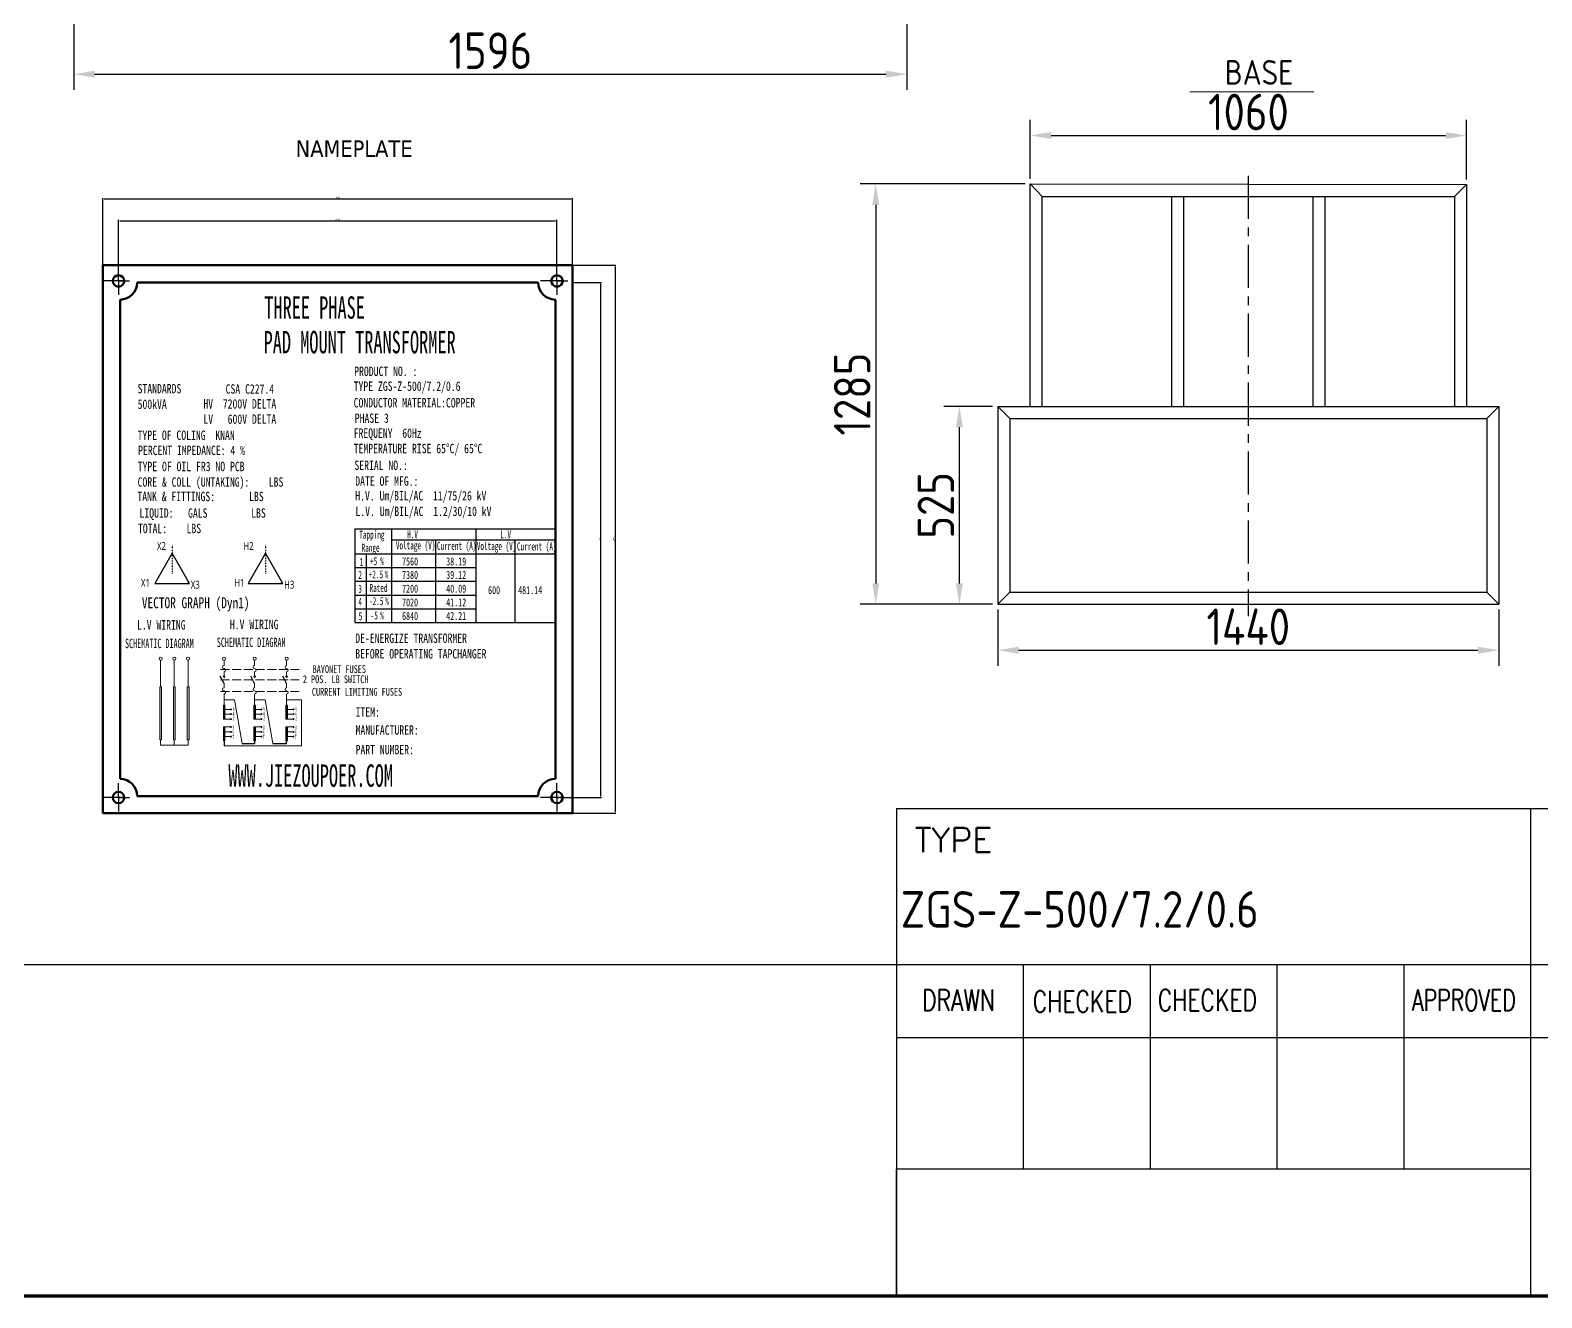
# Model space of a CAD drawing. Header units: millimetres. Extents: x 208456 to 224154, y -159503 to -153953.
# Drawn here: x 219504 to 222400, y -159301 to -156872 of the extents above; entities that cross this region are included whole.
import ezdxf
from ezdxf.enums import TextEntityAlignment as Align

# ---------------------------------------------------------------- set-up
doc = ezdxf.new("R2010")
doc.units = ezdxf.units.MM
doc.header["$LTSCALE"] = 13
for name, pattern in [('2 虚线', [5.75, 4.5, -1.25]), ('ACAD_ISO03W100', [1.18, 0.47, -0.71]), ('ACAD_ISO04W100', [30, 24, -3, 0, -3]), ('CENTER', [50.8, 31.75, -6.35, 6.35, -6.35]), ('CENTERX2', [101.6, 63.5, -12.7, 12.7, -12.7]), ('HIDDEN', [9.525, 6.35, -3.175])]:
    doc.linetypes.add(name, pattern=pattern)
doc.layers.get('0').update_dxf_attribs({"color": 1, "linetype": 'CENTER'})
for name, color, linetype in [('1', 4, 'Continuous'), ('2', 3, 'Continuous'), ('4', 2, 'HIDDEN'), ('HYJ1', 6, 'ACAD_ISO04W100'), ('HYJ3', 4, 'Continuous'), ('粗实线', 4, 'Continuous')]:
    doc.layers.add(name, color=color, linetype=linetype)
for name, color, linetype, lineweight in [('2-0.13', 3, 'Continuous', 13), ('标注、文本', 3, 'Continuous', 25), ('铁心', 3, 'Continuous', 0)]:
    doc.layers.add(name, color=color, linetype=linetype, lineweight=lineweight)
doc.styles.add('11', font='')
doc.styles.add('ROMANS', font='romans.shx', dxfattribs={"bigfont": 'whgtxt.shx'})
doc.styles.get("Standard").update_dxf_attribs({"font": 'gbenor.shx', "bigfont": 'gbcbig.shx'})
doc.styles.add('Tahoma$001', font='tahoma.ttf', dxfattribs={"height": 2.159784})
doc.styles.add('宋体', font='', dxfattribs={"width": 0.6})
doc.styles.get('11').set_extended_font_data('FangSong_GB2312')
doc.styles.get('宋体').set_extended_font_data('Microsoft YaHei')
doc.dimstyles.new('1$0', dxfattribs={"dimtxt": 3.5, "dimasz": 2.5, "dimexe": 1.5, "dimexo": 0, "dimgap": 0.5, "dimtad": 1, "dimtoh": 1, "dimdec": 1, "dimtxsty": 'Standard', "dimcen": 2.5, "dimclrd": 3, "dimclre": 3, "dimclrt": 3, "dimadec": 1, "dimazin": 0, "dimtfac": 1, "dimtdec": 1, "dimtmove": 0, "dimatfit": 2, "dimfxl": 1.5, "dimarcsym": 0})
doc.dimstyles.new('1-15', dxfattribs={"dimscale": 20, "dimtxt": 3.5, "dimasz": 2, "dimexe": 1.5, "dimexo": 0.5, "dimgap": 0.5, "dimtad": 1, "dimtoh": 1, "dimdec": 1, "dimdsep": 46, "dimtxsty": 'Standard', "dimcen": 2.5, "dimclrd": 3, "dimclre": 3, "dimclrt": 3, "dimadec": 0, "dimazin": 2, "dimtfac": 1, "dimtdec": 1, "dimtmove": 0, "dimatfit": 2, "dimfxl": 1, "dimarcsym": 0})

# ---------------------------------------------------------------- blocks, each defined once
blk = doc.blocks.new('*D1643')
at = {"layer": 'Defpoints', "color": 0, "lineweight": -3, "transparency": 16777216}
for p in [(222255.8, -157073.7), (221420.3, -157166.6), (222255.8, -157167.7)]:
    blk.add_point(p, dxfattribs=at)
at = {"layer": '标注、文本', "color": 3, "lineweight": -2, "transparency": 16777216}
for p, q in [((221420.3, -157156.6), (221420.3, -157043.7)), ((222255.8, -157157.7), (222255.8, -157043.7)), ((221460.3, -157073.7), (222215.8, -157073.7))]:
    blk.add_line(p, q, dxfattribs=at)
at = {"layer": '标注、文本', "color": 3, "lineweight": -3, "transparency": 16777216}
for points in [[(221460.3, -157067), (221460.3, -157080.3), (221420.3, -157073.7)], [(222215.8, -157067), (222215.8, -157080.3), (222255.8, -157073.7)]]:
    blk.add_solid(points, dxfattribs=at)
at = {"layer": '标注、文本', "color": 3, "transparency": 16777216, "insert": (221838.1, -157028.7), "char_height": 70, "attachment_point": 5}
blk.add_mtext('1060', dxfattribs=at)
blk = doc.blocks.new('*D1644')
at = {"layer": 'Defpoints', "color": 0, "lineweight": -3, "transparency": 16777216}
for p in [(221420.3, -157166.6), (221124.1, -157972), (221357.8, -157972)]:
    blk.add_point(p, dxfattribs=at)
at = {"layer": '标注、文本', "color": 3, "lineweight": -2, "transparency": 16777216}
for p, q in [((221410.3, -157166.6), (221094.1, -157166.6)), ((221124.1, -157206.6), (221124.1, -157932)), ((221347.8, -157972), (221094.1, -157972))]:
    blk.add_line(p, q, dxfattribs=at)
at = {"layer": '标注、文本', "color": 3, "lineweight": -3, "transparency": 16777216}
for points in [[(221117.5, -157206.6), (221130.8, -157206.6), (221124.1, -157166.6)], [(221117.5, -157932), (221130.8, -157932), (221124.1, -157972)]]:
    blk.add_solid(points, dxfattribs=at)
at = {"layer": '标注、文本', "color": 3, "transparency": 16777216, "insert": (221079.1, -157569.3), "char_height": 70, "attachment_point": 5, "rotation": 90}
blk.add_mtext('1285', dxfattribs=at)
blk = doc.blocks.new('*D1645')
at = {"layer": 'Defpoints', "color": 0, "lineweight": -3, "transparency": 16777216}
for p in [(221284.4, -157592.8), (221357.8, -157592.8), (221357.8, -157972)]:
    blk.add_point(p, dxfattribs=at)
at = {"layer": '标注、文本', "color": 3, "lineweight": -2, "transparency": 16777216}
for p, q in [((221347.8, -157592.8), (221254.4, -157592.8)), ((221284.4, -157932), (221284.4, -157632.8)), ((221347.8, -157972), (221254.4, -157972))]:
    blk.add_line(p, q, dxfattribs=at)
at = {"layer": '标注、文本', "color": 3, "lineweight": -3, "transparency": 16777216}
for points in [[(221277.8, -157632.8), (221291.1, -157632.8), (221284.4, -157592.8)], [(221277.8, -157932), (221291.1, -157932), (221284.4, -157972)]]:
    blk.add_solid(points, dxfattribs=at)
at = {"layer": '标注、文本', "color": 3, "transparency": 16777216, "insert": (221239.4, -157782.4), "char_height": 70, "attachment_point": 5, "rotation": 90}
blk.add_mtext('525 ', dxfattribs=at)
blk = doc.blocks.new('*D1646')
at = {"layer": 'Defpoints', "color": 0, "lineweight": -3, "transparency": 16777216}
for p in [(221357.8, -157972), (222317.8, -157972), (222317.8, -158060)]:
    blk.add_point(p, dxfattribs=at)
at = {"layer": '标注、文本', "color": 3, "lineweight": -2, "transparency": 16777216}
for p, q in [((221357.8, -157982), (221357.8, -158090)), ((222317.8, -157982), (222317.8, -158090)), ((221397.8, -158060), (222277.8, -158060))]:
    blk.add_line(p, q, dxfattribs=at)
at = {"layer": '标注、文本', "color": 3, "lineweight": -3, "transparency": 16777216}
for points in [[(221397.8, -158053.3), (221397.8, -158066.7), (221357.8, -158060)], [(222277.8, -158053.3), (222277.8, -158066.7), (222317.8, -158060)]]:
    blk.add_solid(points, dxfattribs=at)
at = {"layer": '标注、文本', "color": 3, "transparency": 16777216, "insert": (221837.8, -158015), "char_height": 70, "attachment_point": 5}
blk.add_mtext('1440', dxfattribs=at)
blk = doc.blocks.new('*D1630')
at = {"layer": '2', "color": 3, "lineweight": -2, "transparency": 16777216}
for p, q in [((220542.6, -157355.3), (220599, -157355.3)), ((220597.5, -158339.9), (220597.5, -157357.8)), ((220532.5, -158342.4), (220599, -158342.4))]:
    blk.add_line(p, q, dxfattribs=at)
at = {"layer": '2', "color": 3, "lineweight": -3, "transparency": 16777216}
for points in [[(220597.1, -157357.8), (220597.9, -157357.8), (220597.5, -157355.3)], [(220597.1, -158339.9), (220597.9, -158339.9), (220597.5, -158342.4)]]:
    blk.add_solid(points, dxfattribs=at)
at = {"layer": 'Defpoints', "color": 0, "lineweight": -3, "transparency": 16777216}
for p in [(220542.6, -157355.3), (220597.5, -157355.3), (220532.5, -158342.4)]:
    blk.add_point(p, dxfattribs=at)
at = {"layer": '2', "color": 3, "transparency": 16777216, "insert": (220595.3, -157848.9), "char_height": 3.5, "attachment_point": 5, "rotation": 90}
blk.add_mtext('160', dxfattribs=at)
blk = doc.blocks.new('*D1639')
at = {"layer": '2', "color": 3, "lineweight": -2, "transparency": 16777216}
for p, q in [((220543.4, -157322.4), (220626.4, -157322.4)), ((220624.9, -157324.9), (220624.9, -158369.9)), ((220543.4, -158372.4), (220626.4, -158372.4))]:
    blk.add_line(p, q, dxfattribs=at)
at = {"layer": '2', "color": 3, "lineweight": -3, "transparency": 16777216}
for points in [[(220624.5, -157324.9), (220625.3, -157324.9), (220624.9, -157322.4)], [(220624.5, -158369.9), (220625.3, -158369.9), (220624.9, -158372.4)]]:
    blk.add_solid(points, dxfattribs=at)
at = {"layer": 'Defpoints', "color": 0, "lineweight": -3, "transparency": 16777216}
for p in [(220543.4, -157322.4), (220543.4, -158372.4), (220624.9, -158372.4)]:
    blk.add_point(p, dxfattribs=at)
at = {"layer": '2', "color": 3, "transparency": 16777216, "insert": (220622.6, -157847.4), "char_height": 3.5, "attachment_point": 5, "rotation": 90}
blk.add_mtext('175', dxfattribs=at)
blk = doc.blocks.new('*D1640')
at = {"layer": '2', "color": 3, "lineweight": -2, "transparency": 16777216}
for p, q in [((219673.4, -157324.6), (219673.4, -157235.4)), ((219675.9, -157236.9), (220510.9, -157236.9)), ((220513.4, -157324.6), (220513.4, -157235.4))]:
    blk.add_line(p, q, dxfattribs=at)
at = {"layer": '2', "color": 3, "lineweight": -3, "transparency": 16777216}
for points in [[(219675.9, -157236.5), (219675.9, -157237.3), (219673.4, -157236.9)], [(220510.9, -157236.5), (220510.9, -157237.3), (220513.4, -157236.9)]]:
    blk.add_solid(points, dxfattribs=at)
at = {"layer": 'Defpoints', "color": 0, "lineweight": -3, "transparency": 16777216}
for p in [(220513.4, -157236.9), (219673.4, -157324.6), (220513.4, -157324.6)]:
    blk.add_point(p, dxfattribs=at)
at = {"layer": '2', "color": 3, "transparency": 16777216, "insert": (220093.4, -157234.7), "char_height": 3.5, "attachment_point": 5}
blk.add_mtext('840', dxfattribs=at)
blk = doc.blocks.new('*D1641')
at = {"layer": '2', "color": 3, "lineweight": -2, "transparency": 16777216}
for p, q in [((219643.4, -157322.4), (219643.4, -157193.7)), ((219645.9, -157195.2), (220540.9, -157195.2)), ((220543.4, -157322.4), (220543.4, -157193.7))]:
    blk.add_line(p, q, dxfattribs=at)
at = {"layer": '2', "color": 3, "lineweight": -3, "transparency": 16777216}
for points in [[(219645.9, -157194.8), (219645.9, -157195.6), (219643.4, -157195.2)], [(220540.9, -157194.8), (220540.9, -157195.6), (220543.4, -157195.2)]]:
    blk.add_solid(points, dxfattribs=at)
at = {"layer": 'Defpoints', "color": 0, "lineweight": -3, "transparency": 16777216}
for p in [(220543.4, -157195.2), (219643.4, -157322.4), (220543.4, -157322.4)]:
    blk.add_point(p, dxfattribs=at)
at = {"layer": '2', "color": 3, "transparency": 16777216, "insert": (220093.4, -157192.9), "char_height": 3.5, "attachment_point": 5}
blk.add_mtext('900', dxfattribs=at)
blk = doc.blocks.new('*D1673')
at = {"layer": 'Defpoints', "color": 0, "lineweight": -3, "transparency": 16777216}
for p in [(219587.7, -156395.7), (221183.9, -156647.7), (221183.9, -156956.2)]:
    blk.add_point(p, dxfattribs=at)
at = {"layer": '标注、文本', "color": 3, "lineweight": -2, "transparency": 16777216}
for p, q in [((219587.7, -156405.7), (219587.7, -156986.2)), ((221183.9, -156657.7), (221183.9, -156986.2)), ((219627.7, -156956.2), (221143.9, -156956.2))]:
    blk.add_line(p, q, dxfattribs=at)
at = {"layer": '标注、文本', "color": 3, "lineweight": -3, "transparency": 16777216}
for points in [[(219627.7, -156949.5), (219627.7, -156962.8), (219587.7, -156956.2)], [(221143.9, -156949.5), (221143.9, -156962.8), (221183.9, -156956.2)]]:
    blk.add_solid(points, dxfattribs=at)
at = {"layer": '标注、文本', "color": 3, "transparency": 16777216, "insert": (220385.8, -156911.2), "char_height": 70, "attachment_point": 5}
blk.add_mtext('1596', dxfattribs=at)

msp = doc.modelspace()

# ---------------------------------------------------------------- hatches: boundary and pattern name
at = {"layer": '铁心'}
h = msp.add_hatch(color=256, dxfattribs=at)
h.dxf.hatch_style = 1
h.paths.add_polyline_path([(219752.344, -158130.098), (219756.086, -158130.098), (219756.086, -158232.01), (219752.344, -158232.01)])
h = msp.add_hatch(color=256, dxfattribs=at)
h.dxf.hatch_style = 1
h.paths.add_polyline_path([(219778.516, -158130.098), (219782.258, -158130.098), (219782.258, -158232.01), (219778.516, -158232.01)])
h = msp.add_hatch(color=256, dxfattribs=at)
h.dxf.hatch_style = 1
h.paths.add_polyline_path([(219804.865, -158130.098), (219808.607, -158130.098), (219808.607, -158232.01), (219804.865, -158232.01)])
h = msp.add_hatch(color=256, dxfattribs=at)
h.dxf.hatch_style = 1
h.paths.add_polyline_path([(219877.176, -158165.242), (219874.327, -158165.242), (219877.176, -158192.022)])
h.paths.add_polyline_path([(219874.327, -158165.242), (219877.176, -158192.022), (219874.327, -158192.022)])
h = msp.add_hatch(color=256, dxfattribs=at)
h.dxf.hatch_style = 1
h.paths.add_polyline_path([(219876.464, -158165.242), (219875.039, -158165.242), (219876.464, -158192.022)])
h.paths.add_polyline_path([(219875.039, -158165.242), (219876.464, -158192.022), (219875.039, -158192.022)])
h = msp.add_hatch(color=256, dxfattribs=at)
h.dxf.hatch_style = 1
h.paths.add_polyline_path([(219935.722, -158165.242), (219932.873, -158165.242), (219935.722, -158192.022)])
h.paths.add_polyline_path([(219932.873, -158165.242), (219935.722, -158192.022), (219932.873, -158192.022)])
h = msp.add_hatch(color=256, dxfattribs=at)
h.dxf.hatch_style = 1
h.paths.add_polyline_path([(219935.009, -158165.242), (219933.585, -158165.242), (219935.009, -158192.022)])
h.paths.add_polyline_path([(219933.585, -158165.242), (219935.009, -158192.022), (219933.585, -158192.022)])
h = msp.add_hatch(color=256, dxfattribs=at)
h.dxf.hatch_style = 1
h.paths.add_polyline_path([(219996.927, -158165.242), (219994.078, -158165.242), (219996.927, -158192.022)])
h.paths.add_polyline_path([(219994.078, -158165.242), (219996.927, -158192.022), (219994.078, -158192.022)])
h = msp.add_hatch(color=256, dxfattribs=at)
h.dxf.hatch_style = 1
h.paths.add_polyline_path([(219996.215, -158165.242), (219994.791, -158165.242), (219996.215, -158192.022)])
h.paths.add_polyline_path([(219994.791, -158165.242), (219996.215, -158192.022), (219994.791, -158192.022)])
h = msp.add_hatch(color=256, dxfattribs=at)
h.dxf.hatch_style = 1
h.paths.add_polyline_path([(219877.176, -158206.979), (219874.327, -158206.979), (219877.176, -158233.76)])
h.paths.add_polyline_path([(219874.327, -158206.979), (219877.176, -158233.76), (219874.327, -158233.76)])
h = msp.add_hatch(color=256, dxfattribs=at)
h.dxf.hatch_style = 1
h.paths.add_polyline_path([(219876.464, -158206.979), (219875.039, -158206.979), (219876.464, -158233.76)])
h.paths.add_polyline_path([(219875.039, -158206.979), (219876.464, -158233.76), (219875.039, -158233.76)])
h = msp.add_hatch(color=256, dxfattribs=at)
h.dxf.hatch_style = 1
h.paths.add_polyline_path([(219935.722, -158206.979), (219932.873, -158206.979), (219935.722, -158233.76)])
h.paths.add_polyline_path([(219932.873, -158206.979), (219935.722, -158233.76), (219932.873, -158233.76)])
h = msp.add_hatch(color=256, dxfattribs=at)
h.dxf.hatch_style = 1
h.paths.add_polyline_path([(219935.009, -158206.979), (219933.585, -158206.979), (219935.009, -158233.76)])
h.paths.add_polyline_path([(219933.585, -158206.979), (219935.009, -158233.76), (219933.585, -158233.76)])
h = msp.add_hatch(color=256, dxfattribs=at)
h.dxf.hatch_style = 1
h.paths.add_polyline_path([(219996.927, -158206.979), (219994.078, -158206.979), (219996.927, -158233.76)])
h.paths.add_polyline_path([(219994.078, -158206.979), (219996.927, -158233.76), (219994.078, -158233.76)])
h = msp.add_hatch(color=256, dxfattribs=at)
h.dxf.hatch_style = 1
h.paths.add_polyline_path([(219996.215, -158206.979), (219994.791, -158206.979), (219996.215, -158233.76)])
h.paths.add_polyline_path([(219994.791, -158206.979), (219996.215, -158233.76), (219994.791, -158233.76)])

# ---------------------------------------------------------------- linework, layer by layer
at = {"layer": '1', "color": 1, "linetype": 'CENTERX2', "lineweight": -3, "ltscale": 0.1}
msp.add_line((221837.773, -157150.926), (221837.773, -157994.626), dxfattribs=at)
at = {"layer": '1', "const_width": 6.541}
msp.add_lwpolyline([(216791.085, -159297.596), (223967.085, -159297.596), (223967.085, -154139.846), (216791.085, -154139.846), (216791.085, -159297.596)], dxfattribs=at)
at = {"layer": '2'}
for p, q in [((221163.96, -158363.221), (223967.085, -158363.221)), ((221163.96, -158363.221), (221163.96, -159297.596)), ((222378.648, -158363.221), (222378.648, -159297.596)), ((216791.085, -158662.221), (223967.085, -158662.221)), ((221406.898, -158662.221), (221406.898, -159054.055)), ((221649.835, -158662.221), (221649.835, -159054.055)), ((221892.773, -158662.221), (221892.773, -159054.055)), ((222135.71, -158662.221), (222135.71, -159054.055)), ((221163.96, -158802.377), (222378.648, -158802.377)), ((222378.648, -158802.377), (223967.085, -158802.377)), ((221163.96, -159054.055), (222378.648, -159054.055)), ((221163.96, -159296.993), (221163.96, -159054.055))]:
    msp.add_line(p, q, dxfattribs=at)
for points in [[(219776.338, -157874.146), (219742.974, -157931.935), (219809.703, -157931.935)], [(219955.125, -157874.146), (219921.76, -157931.935), (219988.49, -157931.935)]]:
    msp.add_lwpolyline(points, close=True, dxfattribs=at)
for points in [[(219776.338, -157857.752, 0, 2.312, 0), (219776.338, -157862.376, 2.312, 2.312, 0)], [(219776.338, -157874.146, 0, 2.312, 0), (219778.65, -157878.15, 2.312, 2.312, 0)], [(219955.125, -157857.752, 0, 2.312, 0), (219955.125, -157862.376, 2.312, 2.312, 0)], [(219955.125, -157874.146, 0, 2.312, 0), (219957.437, -157878.15, 2.312, 2.312, 0)], [(219742.974, -157931.935, 0, 2.312, 0), (219745.285, -157927.931, 2.312, 2.312, 0)], [(219921.76, -157931.935, 0, 2.312, 0), (219924.072, -157927.931, 2.312, 2.312, 0)]]:
    msp.add_lwpolyline(points, format="xyseb", dxfattribs=at)
at = {"layer": '2', "linetype": 'ACAD_ISO03W100', "ltscale": 0.2}
for points in [[(219776.338, -157862.376), (219776.338, -157912.672)], [(219955.125, -157862.376), (219955.125, -157912.672)]]:
    msp.add_lwpolyline(points, dxfattribs=at)
at = {"layer": '2', "linetype": 'Continuous'}
for points in [[(219809.703, -157931.935), (219805.08, -157931.935)], [(219988.49, -157931.935), (219983.867, -157931.935)]]:
    msp.add_lwpolyline(points, dxfattribs=at)
at = {"layer": '2-0.13'}
for p, q in [((220368.306, -157848.58), (220444.023, -157848.58)), ((219754.215, -158242.202), (219806.736, -158242.202))]:
    msp.add_line(p, q, dxfattribs=at)
for centre, radius in [((219754.215, -158076.134), 2.993), ((219780.387, -158076.134), 2.993), ((219806.736, -158076.134), 2.993), ((219875.751, -158076.134), 2.993), ((219934.297, -158076.134), 2.993), ((219995.503, -158076.134), 2.993), ((219875.751, -158110.489), 1.496), ((219934.297, -158110.489), 1.496), ((219995.503, -158110.489), 1.496)]:
    msp.add_circle(centre, radius, dxfattribs=at)
for centre, start, end in [((219875.751, -158092.237), 90, 270), ((219875.751, -158098.222), 270, 90), ((219934.297, -158092.237), 90, 270), ((219934.297, -158098.222), 270, 90), ((219995.503, -158092.237), 90, 270), ((219995.503, -158098.222), 270, 90), ((219875.751, -158135.063), 90, 270), ((219875.751, -158141.048), 270, 90), ((219934.297, -158135.063), 90, 270), ((219934.297, -158141.048), 270, 90), ((219995.503, -158135.063), 90, 270), ((219995.503, -158141.048), 270, 90)]:
    msp.add_arc(centre, 2.993, start, end, dxfattribs=at)
at = {"layer": 'HYJ1', "color": 1, "linetype": 'CENTERX2'}
for p, q in [((219673.431, -157352.395), (219673.431, -157324.551)), ((220513.431, -157352.395), (220513.431, -157324.551)), ((219673.431, -157352.395), (219641.977, -157352.395)), ((219684.406, -157352.395), (219673.431, -157352.395)), ((219673.431, -157352.395), (219694.396, -157352.395)), ((219673.431, -157352.395), (219673.431, -157378.79)), ((219673.431, -157352.395), (219673.431, -157363.37)), ((220513.431, -157352.395), (220481.977, -157352.395)), ((220524.406, -157352.395), (220513.431, -157352.395)), ((220513.431, -157352.395), (220534.396, -157352.395)), ((220513.431, -157352.395), (220513.431, -157378.79)), ((220513.431, -157352.395), (220513.431, -157363.37)), ((219673.431, -158342.395), (219641.977, -158342.395)), ((219673.431, -158342.395), (219673.431, -158314.551)), ((219684.406, -158342.395), (219673.431, -158342.395)), ((219673.431, -158342.395), (219694.396, -158342.395)), ((219673.431, -158342.395), (219673.431, -158368.79)), ((219673.431, -158342.395), (219673.431, -158353.37)), ((220513.431, -158342.395), (220481.977, -158342.395)), ((220513.431, -158342.395), (220513.431, -158314.551)), ((220524.406, -158342.395), (220513.431, -158342.395)), ((220513.431, -158342.395), (220534.396, -158342.395)), ((220513.431, -158342.395), (220513.431, -158368.79)), ((220513.431, -158342.395), (220513.431, -158353.37))]:
    msp.add_line(p, q, dxfattribs=at)
at = {"layer": 'HYJ3', "linetype": 'ByBlock', "lineweight": 50}
for p, q in [((220543.429, -157322.409), (219643.444, -157322.409)), ((219643.444, -157322.409), (219643.444, -158372.425)), ((220543.429, -158372.425), (220543.429, -157322.409)), ((220477.577, -157355.335), (219709.297, -157355.335)), ((219676.371, -157388.261), (219676.371, -158306.573)), ((220510.503, -158306.573), (220510.503, -157388.261)), ((219709.297, -158339.499), (220477.577, -158339.499)), ((220543.429, -158372.425), (219643.444, -158372.425))]:
    msp.add_line(p, q, dxfattribs=at)
for centre in [(219673.431, -157352.395), (220513.431, -157352.395), (219673.431, -158342.395), (220513.431, -158342.395)]:
    msp.add_circle(centre, 10.975, dxfattribs=at)
for centre, start, end in [((219676.371, -157355.335), 270, 0), ((220510.503, -157355.335), 180, 270), ((219676.371, -158339.499), 0, 90), ((220510.503, -158339.499), 90, 180)]:
    msp.add_arc(centre, 32.926, start, end, dxfattribs=at)
at = {"layer": '标注、文本', "color": 4, "lineweight": 30}
for p, q in [((221419.693, -157592.828), (221420.283, -157166.566)), ((221420.283, -157166.566), (222255.848, -157167.721)), ((221420.283, -157166.566), (221442.729, -157190.595)), ((222232.808, -157190.595), (222255.848, -157167.721)), ((222255.848, -157167.721), (222255.848, -157592.497)), ((221442.729, -157592.376), (221442.729, -157190.595)), ((221442.729, -157190.595), (222232.808, -157190.595)), ((221690.995, -157190.595), (221690.995, -157592.497)), ((221714.035, -157190.595), (221714.035, -157592.497)), ((221961.512, -157190.595), (221961.512, -157592.497)), ((221984.552, -157190.595), (221984.552, -157592.497)), ((222232.808, -157190.595), (222232.808, -157592.497)), ((221357.769, -157592.828), (222317.769, -157592.828)), ((221380.809, -157615.839), (221357.769, -157592.828)), ((221380.809, -157615.868), (221380.809, -157948.988)), ((221380.809, -157615.868), (222294.729, -157615.868)), ((222294.729, -157615.868), (222317.769, -157592.828)), ((221357.778, -157972.028), (221380.809, -157948.988)), ((222294.729, -157948.988), (222317.769, -157972.028))]:
    msp.add_line(p, q, dxfattribs=at)
at = {"layer": '标注、文本', "color": 0}
for p, q in [((220125.987, -157827.497), (220125.987, -158006.851)), ((220125.987, -157827.497), (220125.987, -158006.851)), ((220125.987, -157827.497), (220510.503, -157827.497)), ((220196.723, -157827.497), (220196.723, -158006.851)), ((220196.723, -157848.58), (220338.388, -157848.58)), ((220281.018, -157848.58), (220281.018, -158006.851)), ((220304.725, -157848.58), (220510.503, -157848.58)), ((220357.999, -157827.497), (220357.999, -158006.851)), ((220432.928, -157848.58), (220432.928, -158006.851)), ((220510.503, -157827.497), (220510.503, -158033.14)), ((220125.987, -157875.409), (220510.503, -157875.409)), ((220147.738, -157875.409), (220147.738, -158006.851)), ((220125.987, -157901.698), (220357.999, -157901.698)), ((220125.987, -157927.986), (220357.999, -157927.986)), ((220125.987, -157954.274), (220357.999, -157954.274)), ((220125.987, -157980.563), (220357.999, -157980.563)), ((220125.987, -158006.851), (220510.503, -158006.851))]:
    msp.add_line(p, q, dxfattribs=at)
at = {"layer": '标注、文本'}
for p, q in [((219875.751, -158123.524), (219868.218, -158109.867)), ((219934.297, -158123.524), (219926.763, -158109.867)), ((219995.503, -158123.524), (219987.969, -158109.867)), ((219875.751, -158233.76), (219875.751, -158243.019)), ((219910.323, -158238.955), (219934.297, -158238.955)), ((219934.297, -158233.865), (219934.297, -158238.955)), ((219968.868, -158238.955), (219995.503, -158238.955)), ((219995.503, -158238.955), (219995.503, -158233.76))]:
    msp.add_line(p, q, dxfattribs=at)
at = {"layer": '标注、文本', "color": 2, "linetype": '2 虚线', "lineweight": 9, "ltscale": 0.3}
for p, q in [((219868.622, -158096.762), (220019.379, -158096.762)), ((219868.622, -158116.529), (220019.379, -158116.529)), ((219868.622, -158139.001), (220019.379, -158139.001))]:
    msp.add_line(p, q, dxfattribs=at)
at = {"layer": '粗实线', "lineweight": 30}
for p, q in [((221357.769, -157592.828), (221357.769, -157972.028)), ((222294.729, -157615.868), (222294.729, -157948.988)), ((222317.769, -157592.828), (222317.769, -157972.028)), ((221380.809, -157948.988), (222294.729, -157948.988)), ((221357.778, -157972.028), (222317.769, -157972.028))]:
    msp.add_line(p, q, dxfattribs=at)
at = {"layer": '铁心'}
for p, q in [((221963.251, -156990), (221725.753, -156990)), ((219754.215, -158079.127), (219754.215, -158130.098)), ((219780.387, -158079.127), (219780.387, -158130.098)), ((219806.736, -158079.127), (219806.736, -158130.098)), ((219895.77, -158155.035), (219875.751, -158155.035)), ((219910.323, -158238.955), (219895.77, -158155.035)), ((219954.316, -158155.035), (219934.234, -158155.035)), ((219968.868, -158238.955), (219954.316, -158155.035)), ((219995.503, -158155.035), (220024.309, -158155.035)), ((220024.309, -158155.035), (220024.309, -158243.019)), ((219754.215, -158242.202), (219754.215, -158232.01)), ((219780.387, -158242.202), (219780.387, -158232.01)), ((219806.736, -158242.202), (219806.736, -158232.01)), ((219934.297, -158238.955), (219910.323, -158238.955)), ((219995.503, -158238.955), (219968.868, -158238.955))]:
    msp.add_line(p, q, dxfattribs=at)
for points in [[(219875.751, -158089.244), (219875.751, -158079.127)], [(219934.297, -158089.244), (219934.297, -158079.127)], [(219995.503, -158089.244), (219995.503, -158079.127)], [(219875.751, -158108.993), (219875.751, -158101.215)], [(219934.297, -158108.993), (219934.297, -158101.215)], [(219995.503, -158108.993), (219995.503, -158101.215)], [(219875.751, -158132.071), (219875.751, -158123.524)], [(219934.297, -158132.071), (219934.297, -158123.524)], [(219995.503, -158132.071), (219995.503, -158123.524)], [(219877.176, -158165.242), (219874.327, -158165.242), (219877.176, -158192.022), (219877.176, -158165.242)], [(219876.464, -158165.242), (219875.039, -158165.242), (219876.464, -158192.022), (219876.464, -158165.242)], [(219875.751, -158165.242), (219875.751, -158144.041)], [(219875.751, -158165.242), (219875.751, -158192.022)], [(219935.722, -158165.242), (219932.873, -158165.242), (219935.722, -158192.022), (219935.722, -158165.242)], [(219935.009, -158165.242), (219933.585, -158165.242), (219935.009, -158192.022), (219935.009, -158165.242)], [(219934.297, -158165.242), (219934.297, -158144.041)], [(219934.297, -158165.242), (219934.297, -158192.022)], [(219996.927, -158165.242), (219994.078, -158165.242), (219996.927, -158192.022), (219996.927, -158165.242)], [(219996.215, -158165.242), (219994.791, -158165.242), (219996.215, -158192.022), (219996.215, -158165.242)], [(219995.503, -158165.242), (219995.503, -158144.041)], [(219995.503, -158165.242), (219995.503, -158192.022)], [(219875.751, -158173.362), (219888.002, -158173.362)], [(219875.751, -158182.621), (219888.002, -158182.621)], [(219875.751, -158192.022), (219888.002, -158192.022)], [(219934.297, -158173.362), (219946.548, -158173.362)], [(219934.297, -158182.621), (219946.548, -158182.621)], [(219934.297, -158192.022), (219946.548, -158192.022)], [(219995.503, -158173.362), (220007.896, -158173.362)], [(219995.503, -158182.621), (220007.896, -158182.621)], [(219995.503, -158192.022), (220007.896, -158192.022)], [(219877.176, -158206.979), (219874.327, -158206.979), (219877.176, -158233.76), (219877.176, -158206.979)], [(219876.464, -158206.979), (219875.039, -158206.979), (219876.464, -158233.76), (219876.464, -158206.979)], [(219875.751, -158233.76), (219875.751, -158206.979)], [(219875.751, -158206.979), (219888.002, -158206.979)], [(219875.751, -158216.381), (219888.002, -158216.381)], [(219875.751, -158225.64), (219888.002, -158225.64)], [(219935.722, -158206.979), (219932.873, -158206.979), (219935.722, -158233.76), (219935.722, -158206.979)], [(219935.009, -158206.979), (219933.585, -158206.979), (219935.009, -158233.76), (219935.009, -158206.979)], [(219934.297, -158233.76), (219934.297, -158206.979)], [(219934.297, -158206.979), (219946.548, -158206.979)], [(219934.297, -158216.381), (219946.548, -158216.381)], [(219934.297, -158225.64), (219946.548, -158225.64)], [(219996.927, -158206.979), (219994.078, -158206.979), (219996.927, -158233.76), (219996.927, -158206.979)], [(219996.215, -158206.979), (219994.791, -158206.979), (219996.215, -158233.76), (219996.215, -158206.979)], [(219995.503, -158233.76), (219995.503, -158206.979)], [(219995.503, -158206.979), (220007.896, -158206.979)], [(219995.503, -158216.381), (220007.896, -158216.381)], [(219995.503, -158225.64), (220007.896, -158225.64)], [(220024.309, -158243.019), (220024.309, -158243.019), (219875.751, -158243.019)]]:
    msp.add_lwpolyline(points, dxfattribs=at)
for points in [[(219756.086, -158232.01), (219752.344, -158232.01), (219752.344, -158130.098), (219756.086, -158130.098)], [(219782.258, -158232.01), (219778.516, -158232.01), (219778.516, -158130.098), (219782.258, -158130.098)], [(219808.607, -158232.01), (219804.865, -158232.01), (219804.865, -158130.098), (219808.607, -158130.098)], [(219874.327, -158165.242), (219877.176, -158192.022), (219874.327, -158192.022), (219874.327, -158165.242)], [(219875.039, -158165.242), (219876.464, -158192.022), (219875.039, -158192.022), (219875.039, -158165.242)], [(219932.873, -158165.242), (219935.722, -158192.022), (219932.873, -158192.022), (219932.873, -158165.242)], [(219933.585, -158165.242), (219935.009, -158192.022), (219933.585, -158192.022), (219933.585, -158165.242)], [(219994.078, -158165.242), (219996.927, -158192.022), (219994.078, -158192.022), (219994.078, -158165.242)], [(219994.791, -158165.242), (219996.215, -158192.022), (219994.791, -158192.022), (219994.791, -158165.242)], [(219874.327, -158206.979), (219877.176, -158233.76), (219874.327, -158233.76), (219874.327, -158206.979)], [(219875.039, -158206.979), (219876.464, -158233.76), (219875.039, -158233.76), (219875.039, -158206.979)], [(219932.873, -158206.979), (219935.722, -158233.76), (219932.873, -158233.76), (219932.873, -158206.979)], [(219933.585, -158206.979), (219935.009, -158233.76), (219933.585, -158233.76), (219933.585, -158206.979)], [(219994.078, -158206.979), (219996.927, -158233.76), (219994.078, -158233.76), (219994.078, -158206.979)], [(219994.791, -158206.979), (219996.215, -158233.76), (219994.791, -158233.76), (219994.791, -158206.979)]]:
    msp.add_lwpolyline(points, close=True, dxfattribs=at)
for centre in [(219888.928, -158173.433), (219888.928, -158182.407), (219888.928, -158191.809), (219947.331, -158173.433), (219947.331, -158182.407), (219947.331, -158191.809), (220008.679, -158173.433), (220008.679, -158182.407), (220008.679, -158191.809), (219888.928, -158207.051), (219888.928, -158216.452), (219888.928, -158225.426), (219947.331, -158207.051), (219947.331, -158216.452), (219947.331, -158225.426), (220008.679, -158207.051), (220008.679, -158216.452), (220008.679, -158225.426)]:
    msp.add_circle(centre, 0.926, dxfattribs=at)

# ---------------------------------------------------------------- texts
at = {"color": 4, "true_color": 0x00ffff}
msp.add_text('ZGS-Z-500/7.2/0.6', height=70, dxfattribs=at).set_placement((221171.946, -158591.568))
at = {"layer": '2'}
for s, height, style, width, p in [('X2', 15, '宋体', 0.76, (219747.107, -157867.948)), ('H2', 15, '宋体', 0.76, (219912.772, -157867.948)), ('X1', 15, '宋体', 0.76, (219716.385, -157938.505)), ('X3', 15, '宋体', 0.76, (219811.902, -157941.854)), ('H1', 15, '宋体', 0.76, (219895.171, -157938.505)), ('H3', 15, '宋体', 0.76, (219990.689, -157941.854)), ('DRAWN', 41.1125, 'ROMANS', 0.75, (221212.651, -158751.018)), ('CHECKED', 41.1125, 'ROMANS', 0.75, (221424.769, -158753.624)), ('CHECKED', 41.1125, 'ROMANS', 0.75, (221664.39, -158751.018)), ('APPROVED', 41.1125, 'ROMANS', 0.7, (222151.486, -158751.018))]:
    msp.add_text(s, height=height, dxfattribs=dict(at, style=style, width=width)).set_placement(p)
at = {"layer": '2', "style": 'ROMANS'}
msp.add_text('TYPE', height=46.7188, dxfattribs=at).set_placement((221198.935, -158446.772))
at = {"layer": '2-0.13', "style": '11'}
for s, height, width, p in [('PRODUCT NO. : ', 18, 0.76, (220125.021, -157534.555)), ('STANDARDS', 18, 0.76, (219710.048, -157567.802)), ('CSA C227.4', 18, 0.76, (219878.648, -157568.348)), ('TYPE ZGS-Z-500/7.2/0.6', 18, 0.76, (220123.963, -157563.069)), ('500kVA', 18, 0.76, (219710.107, -157597.559)), ('HV  7200V DELTA', 18, 0.76, (219836.037, -157596.912)), ('CONDUCTOR MATERIAL:COPPER', 18, 0.76, (220123.963, -157594.809)), ('LV   600V DELTA', 18, 0.76, (219836.037, -157626.173)), ('PHASE 3', 18, 0.76, (220126.085, -157624.399)), ('TYPE OF COLING  KNAN', 18, 0.76, (219710.048, -157657.016)), ('FREQUENY  60Hz', 18, 0.76, (220123.963, -157653.05)), ('PERCENT IMPEDANCE: 4 %%%', 18, 0.76, (219711.017, -157686.075)), ('TEMPERATURE RISE 65°C/ 65°C', 18, 0.76, (220123.963, -157682.505)), ('TYPE OF OIL FR3 NO PCB', 18, 0.76, (219710.267, -157716.908)), ('SERIAL NO.:', 18, 0.76, (220125.452, -157714.638)), ('CORE & COLL (UNTAKING):    LBS', 18, 0.76, (219710.066, -157746.663)), ('DATE OF MFG.:', 18, 0.76, (220127.03, -157744.886)), ('TANK & FITTINGS:       LBS', 18, 0.76, (219709.652, -157774.368)), ('H.V. Um/BIL/AC  11/75/26 kV', 18, 0.76, (220126.965, -157773.017)), ('LIQUID:   GALS         LBS', 18, 0.76, (219713.659, -157806.068)), ('L.V. Um/BIL/AC  1.2/30/10 kV', 18, 0.76, (220127.379, -157802.899)), ('TOTAL:    LBS', 18, 0.76, (219710.775, -157835.722)), ('Tapping ', 15.3349, 0.55, (220134.844, -157846.3)), ('Voltage (V)', 15.33492, 0.55, (220204.82, -157866.734)), ('H.V', 15.3349, 0.55, (220226.424, -157845.603)), ('L.V', 15.3349, 0.55, (220404.79, -157845.603)), ('Range', 15.3349, 0.55, (220139.119, -157871.328)), ('Current (A)', 15.33492, 0.55, (220283.426, -157867.64)), ('Voltage (V)', 15.33492, 0.55, (220359.89, -157868.099)), ('Current (A)', 15.33492, 0.55, (220436.848, -157868.816)), ('2   ', 15.3349, 0.55, (220132.977, -157923.281)), ('1      ', 15.3349, 0.55, (220135.493, -157898.748)), ('+2.5', 15.3349, 0.55, (220152.84, -157922.285)), ('+5', 15.3349, 0.55, (220155.279, -157897.025)), ('%', 15.335, 0.55, (220174.908, -157897.025)), ('%', 15.335, 0.55, (220183.399, -157922.285)), ('7560', 15.3349, 0.7, (220216.649, -157897.52)), ('7380', 15.3349, 0.7, (220216.649, -157923.31)), ('38.19', 15.3349, 0.7, (220301.253, -157897.52)), ('39.12', 15.3349, 0.7, (220301.253, -157923.31)), ('3', 15.335, 0.55, (220132.88, -157949.945)), ('Rated', 15.3349, 0.55, (220154.282, -157948.214)), ('7200', 15.3349, 0.7, (220216.649, -157949.722)), ('40.09', 15.3349, 0.7, (220301.253, -157949.722)), ('VECTOR GRAPH (Dyn1)', 21, 0.76, (219718.161, -157979.616)), ('4', 15.335, 0.55, (220132.977, -157974.653)), ('-2.5', 15.3349, 0.55, (220153.476, -157973.432)), ('%', 15.335, 0.55, (220184.32, -157973.432)), ('7020', 15.3349, 0.7, (220216.649, -157975.985)), ('41.12', 15.3349, 0.7, (220301.253, -157975.985)), ('600', 15.3349, 0.7, (220381.499, -157952.541)), ('481.14', 15.3349, 0.7, (220439.117, -157952.541)), ('5', 15.335, 0.55, (220133.55, -158002.482)), ('-5', 15.3349, 0.55, (220156.553, -158000.88)), ('%', 15.335, 0.55, (220174.908, -158000.88)), ('6840', 15.3349, 0.7, (220216.649, -158002.065)), ('42.21', 15.3349, 0.7, (220301.253, -158002.065)), ('L.V WIRING ', 18, 0.76, (219708.936, -158020.372)), ('H.V WIRING ', 18, 0.76, (219886.902, -158019.588)), ('SCHEMATIC DIAGRAM ', 18, 0.55, (219685.941, -158056.025)), ('SCHEMATIC DIAGRAM ', 18, 0.55, (219861.791, -158053.871)), ('DE-ENERGIZE TRANSFORMER', 18, 0.76, (220127.007, -158045.983)), ('BEFORE OPERATING TAPCHANGER', 18, 0.76, (220127.007, -158075.865)), ('2 POS. LB SWITCH', 15, 0.67, (220026.539, -158123.078)), ('ITEM:', 18, 0.76, (220127.673, -158187.476)), ('MANUFACTURER:', 18, 0.76, (220127.673, -158221.945)), ('PART NUMBER:', 18, 0.76, (220127.673, -158259.414))]:
    msp.add_text(s, height=height, dxfattribs=dict(at, width=width)).set_placement(p)
at = {"layer": '2-0.13', "style": '11', "width": 0.67}
for s, p in [('BAYONET FUSES', (220147.534, -158103.711)), ('CURRENT LIMITING FUSES', (220216.853, -158147.18))]:
    msp.add_text(s, height=15, dxfattribs=at).set_placement(p, align=Align.RIGHT)
at = {"layer": '4', "color": 4, "style": '11', "width": 0.6}
for s, p in [('THREE PHASE ', (219952.73, -157424.802)), (' PAD MOUNT TRANSFORMER', (219933.929, -157491.056)), ('WWW.JIEZOUPOER.COM', (219883.813, -158321.674))]:
    msp.add_text(s, height=42.93778, dxfattribs=at).set_placement(p)
at = {"layer": '铁心'}
msp.add_text('BASE', height=47.2491, dxfattribs=at).set_placement((221792.917, -156976.381))
at = {"layer": '铁心', "style": 'Tahoma$001'}
msp.add_text('NAMEPLATE', height=31.5734, dxfattribs=at).set_placement((220012.903, -157114.709))
at = {"layer": '铁心', "style": '11', "width": 0.55}
for s, p in [('6', (219892.356, -158175.845)), ('6', (219950.759, -158175.845)), ('6', (220012.108, -158175.845)), ('4', (219892.059, -158185.308)), ('2', (219892.437, -158194.282)), ('4', (219950.462, -158185.308)), ('2', (219950.84, -158194.282)), ('4', (220011.811, -158185.308)), ('2', (220012.189, -158194.282)), ('5', (219891.338, -158221.233)), ('7', (219891.481, -158230.069)), ('3', (219891.623, -158211.739)), ('5', (219949.741, -158221.233)), ('7', (219949.884, -158230.069)), ('3', (219950.026, -158211.739)), ('5', (220011.09, -158221.233)), ('7', (220011.232, -158230.069)), ('3', (220011.375, -158211.739))]:
    msp.add_text(s, height=7.514, dxfattribs=at).set_placement(p)

# ---------------------------------------------------------------- dimensions: what is measured, and where the dimension line sits
at = {"layer": '2'}
for base, p1, p2, picture, middle in [((220543.429, -157195.186), (219643.444, -157322.409), (220543.429, -157322.409), '*D1641', (220093.437, -157192.936)), ((220513.431, -157236.929), (219673.431, -157324.551), (220513.431, -157324.551), '*D1640', (220093.431, -157234.679))]:
    dim = msp.add_linear_dim(base=base, p1=p1, p2=p2, dimstyle='1$0', dxfattribs=at)
    dim.commit()
    dim.dimension.update_dxf_attribs({"geometry": picture, "text_midpoint": middle})
for base, p1, p2, text, picture, middle in [((220624.892, -158372.425), (220543.429, -157322.409), (220543.429, -158372.425), '175', '*D1639', (220622.642, -157847.417)), ((220597.509, -157355.335), (220532.454, -158342.395), (220542.641, -157355.335), '160', '*D1630', (220595.259, -157848.865))]:
    dim = msp.add_linear_dim(base=base, p1=p1, p2=p2, angle=90, text=text, dimstyle='1$0', dxfattribs=at)
    dim.commit()
    dim.dimension.update_dxf_attribs({"geometry": picture, "text_midpoint": middle})
at = {"layer": '标注、文本'}
for base, p1, p2, text, picture, middle in [((221183.928, -156956.166), (219587.737, -156395.666), (221183.928, -156647.666), '1596', '*D1673', (220385.833, -156911.166)), ((222255.848, -157073.658), (221420.283, -157166.566), (222255.848, -157167.721), '1060', '*D1643', (221838.065, -157028.658)), ((222317.769, -158060.002), (221357.778, -157972.028), (222317.769, -157972.028), '1440', '*D1646', (221837.773, -158015.002))]:
    dim = msp.add_linear_dim(base=base, p1=p1, p2=p2, text=text, dimstyle='1-15', dxfattribs=at)
    dim.commit()
    dim.dimension.update_dxf_attribs({"geometry": picture, "text_midpoint": middle})
for base, p1, p2, text, picture, middle in [((221124.133, -157972.028), (221420.283, -157166.566), (221357.769, -157972.028), '1285', '*D1644', (221079.133, -157569.297)), ((221284.432, -157592.828), (221357.769, -157972.028), (221357.769, -157592.828), '525 ', '*D1645', (221239.432, -157782.428))]:
    dim = msp.add_linear_dim(base=base, p1=p1, p2=p2, angle=90, text=text, dimstyle='1-15', dxfattribs=at)
    dim.commit()
    dim.dimension.update_dxf_attribs({"geometry": picture, "text_midpoint": middle})

doc.saveas('drawing.dxf')
